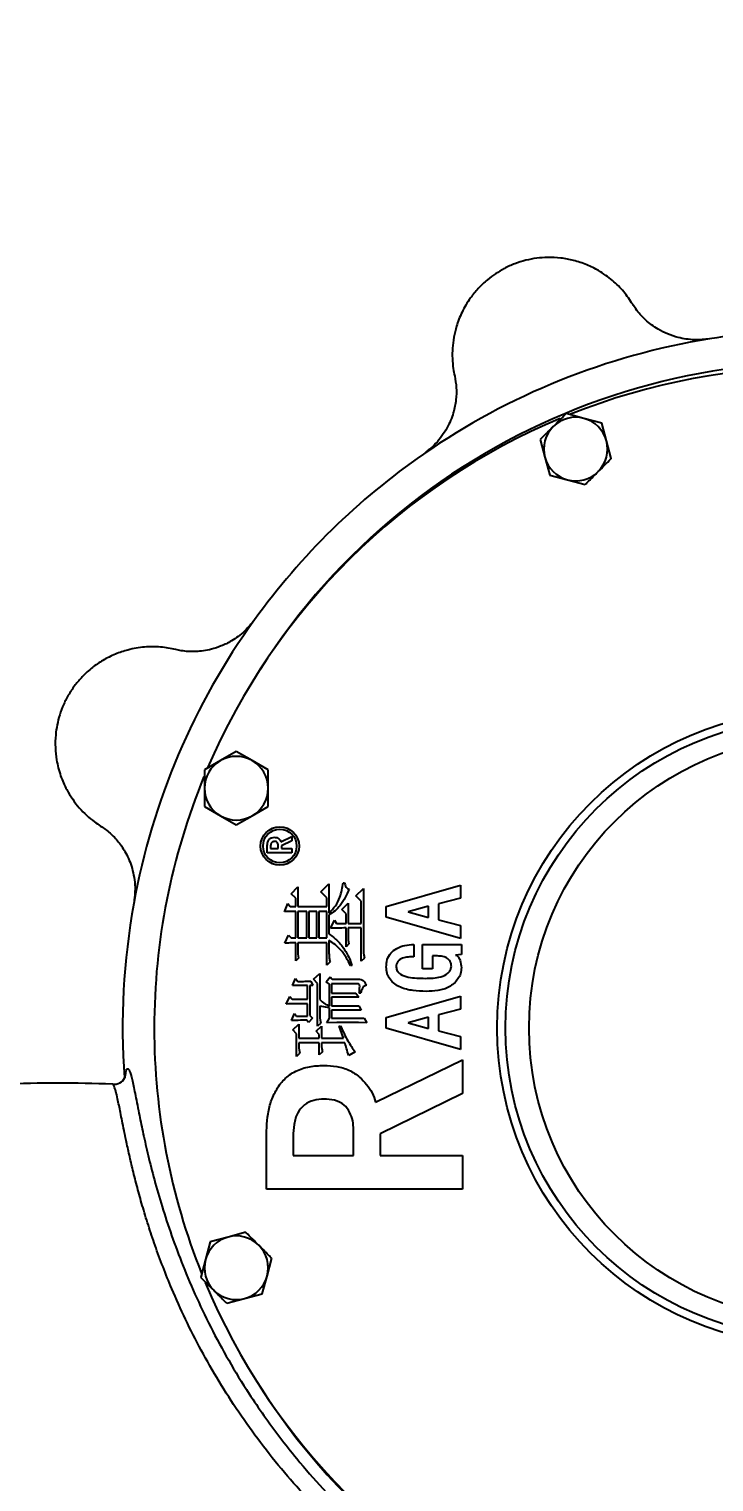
# Model space of a CAD drawing. Header units: millimetres. Extents: x 10469 to 13094, y 11322 to 13178.
# Drawn here: x 11859.8 to 11999.6, y 11945.1 to 12241.9 of the extents above; entities that cross this region are included whole.
import ezdxf

# ---------------------------------------------------------------- set-up
doc = ezdxf.new("R2010")
doc.units = ezdxf.units.MM
doc.layers.add('AM_5', color=3, linetype='Continuous', lineweight=25)
doc.styles.add('SLDTEXTSTYLE1', font='txt.shx', dxfattribs={"width": 0.7, "bigfont": 'gbcbig.shx'})
doc.dimstyles.new('SLDDIMSTYLE12$0', dxfattribs={"dimtxt": 12, "dimasz": 10, "dimexe": 0, "dimexo": 0.0625, "dimgap": 0.875, "dimtad": 1, "dimdec": 1, "dimlfac": 1.8, "dimrnd": 1e-09, "dimzin": 12, "dimdsep": 46, "dimtxsty": 'SLDTEXTSTYLE1', "dimcen": 0.09, "dimdle": 8.16, "dimclrd": 3, "dimclre": 3, "dimadec": 0, "dimazin": 3, "dimtfac": 1, "dimtdec": 1, "dimtofl": 0, "dimtmove": 0, "dimatfit": 3, "dimfxl": 0, "dimfrac": 2, "dimtolj": 1, "dimlwd": 5, "dimlwe": 5, "dimarcsym": 0})

# ---------------------------------------------------------------- blocks, each defined once
blk = doc.blocks.new('*D18')
at = {"layer": 'AM_5', "color": 3, "lineweight": 5, "transparency": 16777216}
blk.add_line((11504.41, 11949.88), (11504.41, 12265.94), dxfattribs=at)
at = {"layer": 'AM_5', "color": 3, "linetype": 'Continuous', "lineweight": 5, "transparency": 16777216}
for p, q in [((11514.41, 12265.94), (12011.52, 12265.94)), ((12021.52, 12037.88), (12021.52, 12265.94))]:
    blk.add_line(p, q, dxfattribs=at)
at = {"layer": 'AM_5', "color": 3, "transparency": 16777216}
for points in [[(11514.41, 12267.61), (11514.41, 12264.27), (11504.41, 12265.94)], [(12011.52, 12267.61), (12011.52, 12264.27), (12021.52, 12265.94)]]:
    blk.add_solid(points, dxfattribs=at)
at = {"layer": 'Defpoints', "color": 0, "transparency": 16777216}
for p in [(12021.52, 12265.94), (12021.52, 12037.82), (11504.41, 11949.82)]:
    blk.add_point(p, dxfattribs=at)
at = {"layer": 'AM_5', "color": 0, "transparency": 16777216, "insert": (11766.87, 12280.53), "char_height": 12, "width": 2.3333, "attachment_point": 5, "style": 'SLDTEXTSTYLE1'}
blk.add_mtext('\\A1;{\\H2.28571x;520}', dxfattribs=at)

msp = doc.modelspace()

# ---------------------------------------------------------------- linework, layer by layer
at = {"color": 7, "linetype": 'Continuous', "lineweight": 25}
for p, q in [((11973.053, 12162.353), (11969.429, 12163.324)), ((11976.678, 12161.381), (11973.053, 12162.353)), ((11977.65, 12157.756), (11976.678, 12161.381)), ((11964.121, 12158.017), (11965.093, 12154.392)), ((11978.621, 12154.131), (11977.65, 12157.756)), ((11965.093, 12154.392), (11966.064, 12150.767)), ((11966.064, 12150.767), (11969.689, 12149.796)), ((11969.689, 12149.796), (11973.314, 12148.824)), ((11902.098, 12094.307), (11898.848, 12092.43)), ((11905.348, 12092.43), (11902.098, 12094.307)), ((11898.848, 12092.43), (11895.598, 12090.554)), ((11908.598, 12090.554), (11905.348, 12092.43)), ((11895.598, 12083.048), (11898.848, 12081.172)), ((11905.348, 12081.172), (11908.598, 12083.048)), ((11898.848, 12081.172), (11902.098, 12079.295)), ((11902.098, 12079.295), (11905.348, 12081.172)), ((11911.211, 12075.836), (11913.431, 12076.916)), ((11913.431, 12076.053), (11911.326, 12075.03)), ((11913.431, 12076.916), (11913.431, 12076.053)), ((11908.431, 12073.611), (11908.431, 12075.101)), ((11913.431, 12073.611), (11908.431, 12073.611)), ((11909.108, 12074.959), (11909.108, 12074.47)), ((11909.108, 12074.47), (11910.649, 12074.47)), ((11910.649, 12074.47), (11910.649, 12075.129)), ((11911.326, 12075.03), (11911.326, 12074.47)), ((11911.326, 12074.47), (11913.431, 12074.47)), ((11913.431, 12074.47), (11913.431, 12073.611)), ((11919.358, 12065.619), (11921.02, 12067.28)), ((11921.02, 12067.28), (11921.02, 12061.357)), ((11923.909, 12067.497), (11924.198, 12067.497)), ((11913.312, 12065.258), (11914.684, 12066.63)), ((11914.251, 12064.318), (11913.312, 12065.258)), ((11914.251, 12062.657), (11914.251, 12064.318)), ((11914.684, 12066.63), (11914.684, 12062.657)), ((11920.586, 12064.391), (11919.358, 12065.619)), ((11920.586, 12062.657), (11920.586, 12064.391)), ((11926.523, 12064.824), (11928.04, 12066.341)), ((11927.607, 12063.741), (11926.523, 12064.824)), ((11928.04, 12066.341), (11928.04, 12053.844)), ((11932.703, 12062.644), (11947.873, 12066.975)), ((11947.873, 12064.354), (11943.353, 12063.159)), ((11947.873, 12066.975), (11947.873, 12064.354)), ((11911.944, 12061.573), (11912.643, 12063.235)), ((11912.643, 12063.235), (11913.132, 12062.657)), ((11913.132, 12062.657), (11914.251, 12062.657)), ((11914.251, 12056.228), (11914.251, 12061.646)), ((11914.684, 12062.657), (11920.586, 12062.657)), ((11916.477, 12061.646), (11914.684, 12061.646)), ((11914.684, 12061.646), (11914.684, 12056.228)), ((11916.477, 12056.228), (11916.477, 12061.646)), ((11918.531, 12061.646), (11916.91, 12061.646)), ((11916.91, 12061.646), (11916.91, 12056.228)), ((11918.531, 12056.228), (11918.531, 12061.646)), ((11920.586, 12061.646), (11918.965, 12061.646)), ((11918.965, 12061.646), (11918.965, 12056.228)), ((11920.586, 12056.228), (11920.586, 12061.646)), ((11923.658, 12062.007), (11924.958, 12063.307)), ((11924.525, 12061.14), (11923.658, 12062.007)), ((11924.525, 12059.189), (11924.525, 12061.14)), ((11924.958, 12063.307), (11924.958, 12059.189)), ((11927.607, 12059.189), (11927.607, 12063.741)), ((11932.703, 12060.436), (11932.703, 12062.644)), ((11941.318, 12062.686), (11937.156, 12061.539)), ((11937.156, 12061.539), (11941.318, 12060.404)), ((11941.318, 12060.404), (11941.318, 12062.686)), ((11943.353, 12063.159), (11943.353, 12059.921)), ((11921.02, 12060.923), (11921.02, 12057.022)), ((11921.346, 12058.178), (11922.141, 12059.84)), ((11922.141, 12059.84), (11922.574, 12059.189)), ((11922.574, 12059.189), (11924.525, 12059.189)), ((11924.525, 12054.422), (11924.525, 12058.25)), ((11924.958, 12059.189), (11927.607, 12059.189)), ((11927.607, 12058.25), (11924.958, 12058.25)), ((11924.958, 12058.25), (11924.958, 12055.794)), ((11927.607, 12051.46), (11927.607, 12058.25)), ((11947.873, 12056.118), (11932.703, 12060.436)), ((11943.353, 12059.921), (11947.873, 12058.726)), ((11947.873, 12058.726), (11947.873, 12056.118)), ((11912.017, 12055.144), (11912.784, 12056.806)), ((11912.784, 12056.806), (11913.274, 12056.228)), ((11913.274, 12056.228), (11914.251, 12056.228)), ((11914.251, 12051.532), (11914.251, 12055.216)), ((11914.684, 12056.228), (11916.477, 12056.228)), ((11920.586, 12055.216), (11914.684, 12055.216)), ((11914.684, 12055.216), (11914.684, 12052.905)), ((11916.91, 12056.228), (11918.531, 12056.228)), ((11918.965, 12056.228), (11920.586, 12056.228)), ((11920.586, 12050.665), (11920.586, 12055.216)), ((11921.02, 12055.722), (11921.02, 12053.049)), ((11924.958, 12055.794), (11925.103, 12055)), ((11914.684, 12052.905), (11914.829, 12052.11)), ((11925.103, 12055), (11924.525, 12054.422)), ((11938.318, 12054.872), (11938.318, 12052.377)), ((11940.124, 12049.904), (11940.124, 12054.872)), ((11940.124, 12054.872), (11948.044, 12054.872)), ((11942.889, 12052.548), (11942.158, 12052.548)), ((11942.158, 12052.548), (11942.158, 12049.904)), ((11948.044, 12052.844), (11946.849, 12052.696)), ((11948.044, 12054.872), (11948.044, 12052.844)), ((11914.829, 12052.11), (11914.251, 12051.532)), ((11921.236, 12051.315), (11920.586, 12050.665)), ((11925.715, 12050.593), (11925.426, 12050.521)), ((11928.257, 12052.11), (11927.607, 12051.46)), ((11942.158, 12049.904), (11940.124, 12049.904)), ((11913.542, 12046.475), (11914.192, 12047.92)), ((11916.648, 12046.475), (11913.542, 12046.475)), ((11914.192, 12047.92), (11914.697, 12047.342)), ((11916.648, 12043.73), (11916.648, 12046.475)), ((11917.081, 12046.475), (11917.081, 12040.407)), ((11917.731, 12046.475), (11917.081, 12046.475)), ((11917.298, 12047.415), (11917.731, 12046.475)), ((11917.836, 12047.776), (11919.136, 12048.932)), ((11918.703, 12046.909), (11917.836, 12047.776)), ((11918.703, 12038.168), (11918.703, 12046.909)), ((11919.136, 12048.932), (11919.136, 12043.658)), ((11920.45, 12047.27), (11921.244, 12048.281)), ((11921.1, 12046.764), (11920.45, 12047.27)), ((11921.1, 12042.286), (11921.1, 12046.764)), ((11921.244, 12048.281), (11921.675, 12047.776)), ((11926.855, 12046.837), (11921.533, 12046.837)), ((11921.533, 12046.837), (11921.533, 12044.958)), ((11921.675, 12047.776), (11926.927, 12047.776)), ((11912.287, 12042.719), (11913.015, 12044.236)), ((11913.015, 12044.236), (11913.523, 12043.73)), ((11913.523, 12043.73), (11916.648, 12043.73)), ((11921.533, 12044.958), (11926.518, 12044.958)), ((11927.096, 12044.092), (11921.533, 12044.092)), ((11921.533, 12044.092), (11921.533, 12042.358)), ((11926.518, 12044.958), (11927.096, 12044.092)), ((11927.502, 12044.958), (11927.213, 12044.958)), ((11932.703, 12039.979), (11947.873, 12044.309)), ((11947.873, 12044.309), (11947.873, 12041.688)), ((11913.397, 12039.324), (11913.975, 12040.769)), ((11913.975, 12040.769), (11914.408, 12040.263)), ((11916.648, 12040.263), (11916.648, 12042.791)), ((11917.081, 12040.407), (11917.659, 12039.829)), ((11921.1, 12041.924), (11919.136, 12042.286)), ((11919.136, 12042.286), (11919.136, 12040.552)), ((11921.1, 12039.829), (11921.1, 12041.924)), ((11921.533, 12042.358), (11927.096, 12042.358)), ((11927.601, 12041.491), (11921.533, 12041.491)), ((11921.533, 12041.491), (11921.533, 12039.829)), ((11927.096, 12042.358), (11927.601, 12041.491)), ((11947.873, 12041.688), (11943.353, 12040.494)), ((11943.353, 12040.494), (11943.353, 12037.255)), ((11913.627, 12037.446), (11914.855, 12038.601)), ((11914.422, 12036.651), (11913.627, 12037.446)), ((11914.408, 12040.263), (11916.648, 12040.263)), ((11914.855, 12038.601), (11914.855, 12035.712)), ((11916.865, 12038.963), (11916.503, 12039.396)), ((11917.659, 12039.829), (11916.865, 12038.963)), ((11918.395, 12037.157), (11919.479, 12038.168)), ((11919.353, 12038.818), (11918.703, 12038.168)), ((11919.479, 12038.168), (11919.479, 12035.712)), ((11920.594, 12038.89), (11921.1, 12039.829)), ((11922.612, 12038.963), (11920.594, 12038.89)), ((11921.533, 12039.829), (11928.222, 12039.829)), ((11927.072, 12038.963), (11922.612, 12038.963)), ((11923.091, 12038.168), (11923.379, 12038.24)), ((11923.957, 12035.712), (11923.091, 12038.168)), ((11928.725, 12038.89), (11927.072, 12038.963)), ((11928.222, 12039.829), (11928.725, 12038.89)), ((11932.703, 12037.77), (11932.703, 12039.979)), ((11947.873, 12033.452), (11932.703, 12037.77)), ((11941.318, 12040.02), (11937.156, 12038.873)), ((11937.156, 12038.873), (11941.318, 12037.738)), ((11941.318, 12037.738), (11941.318, 12040.02)), ((11914.422, 12032.028), (11914.422, 12036.651)), ((11914.855, 12035.712), (11919.045, 12035.712)), ((11919.045, 12034.773), (11914.855, 12034.773)), ((11914.855, 12034.773), (11914.855, 12034.412)), ((11919.045, 12036.506), (11918.395, 12037.157)), ((11919.045, 12035.712), (11919.045, 12036.506)), ((11919.045, 12032.317), (11919.045, 12034.773)), ((11919.479, 12035.712), (11923.957, 12035.712)), ((11924.246, 12034.773), (11919.479, 12034.773)), ((11919.479, 12034.773), (11919.479, 12034.701)), ((11943.353, 12037.255), (11947.873, 12036.06)), ((11947.873, 12036.06), (11947.873, 12033.452)), ((11915.072, 12032.678), (11914.422, 12032.028)), ((11919.695, 12032.967), (11919.045, 12032.317)), ((11926.341, 12032.967), (11925.041, 12032.172)), ((11930.547, 12022.667), (11948.302, 12031.313)), ((11948.302, 12031.313), (11948.302, 12024.41)), ((11948.302, 12024.41), (11931.466, 12016.219)), ((11908.302, 12004.869), (11908.302, 12016.794)), ((11926.048, 12011.746), (11926.048, 12017.018)), ((11913.719, 12015.652), (11913.719, 12011.746)), ((11931.466, 12016.219), (11931.466, 12011.746)), ((11913.719, 12011.746), (11926.048, 12011.746)), ((11931.466, 12011.746), (11948.302, 12011.746)), ((11948.302, 12011.746), (11948.302, 12004.869)), ((11948.302, 12004.869), (11908.302, 12004.869)), ((11904.041, 11996.084), (11900.416, 11995.113)), ((11896.791, 11994.141), (11895.819, 11990.516)), ((11900.416, 11995.113), (11896.791, 11994.141)), ((11895.819, 11990.516), (11894.848, 11986.891)), ((11908.377, 11987.152), (11909.348, 11990.777)), ((11907.405, 11983.527), (11908.377, 11987.152)), ((11900.155, 11981.584), (11903.78, 11982.555)), ((11903.78, 11982.555), (11907.405, 11983.527))]:
    msp.add_line(p, q, dxfattribs=at)
for centre, radius in [((12020.355, 12037.817), 65), ((12020.355, 12037.817), 63.318), ((12021.524, 12037.817), 59.677), ((11910.989, 12074.993), 3.931), ((11910.989, 12074.993), 3.435)]:
    msp.add_circle(centre, radius, dxfattribs=at)
for centre, radius, start, end in [((12021.524, 12037.817), 142.619, 79.72319, 99.21632), ((12021.524, 12037.817), 142.619, 99.21632, 124.72319), ((12021.524, 12037.817), 135.984, 75.70908, 147.39827), ((12020.355, 12037.817), 135, 67.67066, 111.75176), ((12020.355, 12037.817), 135, 112.71649, 156.82438), ((11971.371, 12156.074), 6.5, 75, 135), ((11971.371, 12156.074), 6.5, 15, 75), ((11971.371, 12156.074), 6.5, 135, 195), ((11971.371, 12156.074), 6.5, 315, 15), ((12021.524, 12037.817), 142.619, 124.72319, 144.21632), ((11971.371, 12156.074), 6.5, 195, 255), ((11971.371, 12156.074), 6.5, 255, 315), ((12021.524, 12037.817), 142.619, 144.21632, 169.72319), ((11902.098, 12086.801), 6.5, 120, 180), ((11902.098, 12086.801), 6.5, 60, 120), ((11902.098, 12086.801), 6.5, 0, 60), ((12020.355, 12037.817), 135, 157.638, 180), ((12021.524, 12037.817), 135.984, 212.60173, 21.68503), ((11902.098, 12086.801), 6.5, 180, 240), ((11902.098, 12086.801), 6.5, 300, 0), ((11902.098, 12086.801), 6.5, 240, 300), ((12021.524, 12037.817), 142.619, 169.72319, 184.08184), ((12020.355, 12037.817), 135, 180, 201.81807), ((11866.19, 11774.272), 252.291, 87.58259, 92.65925), ((11877.159, 12028.811), 2.494, 262.39523, 333.25086), ((11902.098, 11988.834), 6.5, 105, 165), ((11902.098, 11988.834), 6.5, 45, 105), ((11902.098, 11988.834), 6.5, 345, 45), ((11902.098, 11988.834), 6.5, 165, 225), ((11902.098, 11988.834), 6.5, 285, 345), ((12020.355, 12037.817), 135, 202.64746, 246.75913), ((11902.098, 11988.834), 6.5, 225, 285)]:
    msp.add_arc(centre, radius, start, end, dxfattribs=at)
for points, knots in [([(11983.007, 12185.656), (11982.43, 12186.519), (11981.276, 12188.247), (11978.943, 12190.566), (11976.38, 12192.403), (11973.683, 12193.757), (11971.113, 12194.63), (11968.404, 12195.146), (11965.854, 12195.285), (11963.416, 12195.1), (11961.17, 12194.678), (11958.933, 12193.969), (11956.848, 12193.032), (11954.984, 12191.918), (11953.154, 12190.553), (11951.409, 12188.885), (11949.605, 12186.655), (11948.081, 12184.047), (11946.75, 12180.584), (11946.076, 12176.673), (11946.208, 12173.333), (11946.573, 12171.507), (11946.674, 12171)], [0, 0, 0, 0, 0.0704817, 0.1411253, 0.2114397, 0.262002, 0.312511, 0.3555757, 0.3985696, 0.430653, 0.4627062, 0.4949602, 0.5272108, 0.5564321, 0.5856728, 0.6253972, 0.6651816, 0.7232176, 0.7813627, 0.8729283, 0.9646568, 1, 1, 1, 1]), ([(11998.682, 12178.595), (11997.665, 12178.488), (11996.022, 12178.316), (11993.9, 12178.53), (11992, 12178.906), (11990.055, 12179.57), (11987.745, 12180.74), (11985.512, 12182.428), (11983.932, 12184.214), (11983.213, 12185.335), (11983.007, 12185.656)], [0, 0, 0, 0, 0.1281278, 0.2070687, 0.2861351, 0.404738, 0.5235866, 0.7217864, 0.9203618, 1, 1, 1, 1]), ([(11946.674, 12171), (11946.813, 12170.224), (11947.09, 12168.67), (11947.016, 12166.148), (11946.473, 12163.388), (11945.465, 12160.879), (11944.121, 12158.758), (11942.626, 12156.886), (11941.167, 12155.733), (11940.287, 12155.038)], [0, 0, 0, 0, 0.1638594, 0.3281213, 0.4914407, 0.6743603, 0.7670388, 0.8595026, 1, 1, 1, 1]), ([(11969.429, 12163.324), (11969.405, 12163.3), (11968.53, 12162.426), (11967.641, 12161.536), (11966.775, 12160.67)], [0, 0, 0, 0, 0.0269953, 1, 1, 1, 1]), ([(11966.775, 12160.67), (11966.11, 12160.005), (11965.22, 12159.115), (11964.343, 12158.238), (11964.121, 12158.017)], [0, 0, 0, 0, 0.74693332, 1, 1, 1, 1]), ([(11975.967, 12151.478), (11976.833, 12152.344), (11977.723, 12153.233), (11978.597, 12154.108), (11978.621, 12154.131)], [0, 0, 0, 0, 0.9730048, 1, 1, 1, 1]), ([(11973.314, 12148.824), (11973.536, 12149.046), (11974.412, 12149.923), (11975.302, 12150.813), (11975.967, 12151.478)], [0, 0, 0, 0, 0.2530667, 1, 1, 1, 1]), ([(11905.828, 12121.21), (11905.184, 12120.416), (11904.144, 12119.132), (11902.492, 12117.783), (11900.882, 12116.705), (11899.038, 12115.799), (11896.577, 12114.993), (11893.805, 12114.608), (11891.424, 12114.753), (11890.123, 12115.038), (11889.75, 12115.119)], [0, 0, 0, 0, 0.1281278, 0.2070687, 0.2861351, 0.404738, 0.5235866, 0.7217864, 0.9203618, 1, 1, 1, 1]), ([(11889.75, 12115.119), (11888.732, 12115.322), (11886.695, 12115.727), (11883.406, 12115.718), (11880.294, 12115.204), (11877.43, 12114.255), (11874.995, 12113.054), (11872.715, 12111.504), (11870.813, 12109.799), (11869.22, 12107.945), (11867.93, 12106.058), (11866.85, 12103.975), (11866.038, 12101.838), (11865.508, 12099.732), (11865.179, 12097.473), (11865.124, 12095.06), (11865.425, 12092.207), (11866.192, 12089.285), (11867.7, 12085.896), (11869.989, 12082.654), (11872.444, 12080.385), (11873.993, 12079.352), (11874.423, 12079.065)], [0, 0, 0, 0, 0.0704817, 0.1411253, 0.2114397, 0.262002, 0.312511, 0.3555757, 0.3985696, 0.430653, 0.4627062, 0.4949602, 0.5272108, 0.5564321, 0.5856728, 0.6253972, 0.6651816, 0.7232176, 0.7813627, 0.8729283, 0.9646568, 1, 1, 1, 1]), ([(11895.598, 12090.554), (11895.598, 12090.52), (11895.598, 12089.283), (11895.598, 12088.025), (11895.598, 12086.801)], [0, 0, 0, 0, 0.0269953, 1, 1, 1, 1]), ([(11908.598, 12086.801), (11908.598, 12088.025), (11908.598, 12089.283), (11908.598, 12090.52), (11908.598, 12090.554)], [0, 0, 0, 0, 0.97300478, 1, 1, 1, 1]), ([(11895.598, 12086.801), (11895.598, 12085.861), (11895.598, 12084.601), (11895.598, 12083.362), (11895.598, 12083.048)], [0, 0, 0, 0, 0.7469333, 1, 1, 1, 1]), ([(11908.598, 12083.048), (11908.598, 12083.362), (11908.598, 12084.601), (11908.598, 12085.861), (11908.598, 12086.801)], [0, 0, 0, 0, 0.2530667, 1, 1, 1, 1]), ([(11874.423, 12079.065), (11875.07, 12078.614), (11876.365, 12077.711), (11878.096, 12075.876), (11879.663, 12073.54), (11880.725, 12071.053), (11881.274, 12068.603), (11881.541, 12066.222), (11881.324, 12064.375), (11881.194, 12063.261)], [0, 0, 0, 0, 0.1638594, 0.3281213, 0.4914407, 0.6743603, 0.7670388, 0.8595026, 1, 1, 1, 1]), ([(11908.431, 12075.101), (11908.446, 12075.337), (11908.477, 12075.808), (11908.796, 12076.414), (11909.334, 12076.742), (11909.706, 12076.764), (11909.892, 12076.775)], [0, 0, 0, 0, 0.2807585, 0.5601549, 0.7794399, 1, 1, 1, 1]), ([(11909.892, 12076.775), (11910.057, 12076.765), (11910.385, 12076.746), (11910.789, 12076.511), (11911.078, 12076.199), (11911.167, 12075.956), (11911.211, 12075.836)], [0, 0, 0, 0, 0.2803151, 0.5594507, 0.780022, 1, 1, 1, 1]), ([(11909.892, 12075.914), (11909.804, 12075.908), (11909.628, 12075.898), (11909.384, 12075.779), (11909.13, 12075.477), (11909.117, 12075.172), (11909.108, 12074.959)], [0, 0, 0, 0, 0.1874919, 0.3742932, 0.5609864, 1, 1, 1, 1]), ([(11910.649, 12075.129), (11910.639, 12075.245), (11910.618, 12075.476), (11910.447, 12075.771), (11910.165, 12075.901), (11909.984, 12075.909), (11909.892, 12075.914)], [0, 0, 0, 0, 0.2805191, 0.5597554, 0.7792183, 1, 1, 1, 1]), ([(11921.02, 12061.357), (11921.488, 12061.811), (11922.424, 12062.719), (11923.453, 12064.842), (11923.736, 12066.49), (11923.909, 12067.497)], [0, 0, 0, 0, 0.2800467, 0.5599854, 1, 1, 1, 1]), ([(11924.198, 12067.497), (11924.274, 12067.184), (11924.38, 12066.747), (11924.778, 12066.315), (11925.018, 12066.236), (11925.137, 12066.197)], [0, 0, 0, 0, 0.55956435, 0.78005034, 1, 1, 1, 1]), ([(11925.137, 12066.197), (11924.889, 12065.608), (11924.392, 12064.43), (11923.418, 12062.936), (11922.31, 12061.705), (11921.45, 12061.184), (11921.02, 12060.923)], [0, 0, 0, 0, 0.2802334, 0.5603462, 0.7802785, 1, 1, 1, 1]), ([(11914.251, 12061.646), (11913.82, 12061.643), (11913.05, 12061.637), (11912.282, 12061.593), (11911.944, 12061.573)], [0, 0, 0, 0, 0.5600064, 1, 1, 1, 1]), ([(11924.525, 12058.25), (11923.931, 12058.248), (11922.871, 12058.243), (11921.812, 12058.198), (11921.346, 12058.178)], [0, 0, 0, 0, 0.5600049, 1, 1, 1, 1]), ([(11914.251, 12055.216), (11913.833, 12055.212), (11913.088, 12055.205), (11912.344, 12055.163), (11912.017, 12055.144)], [0, 0, 0, 0, 0.5599859, 1, 1, 1, 1]), ([(11921.02, 12057.022), (11921.637, 12056.577), (11922.872, 12055.687), (11924.151, 12053.978), (11925.119, 12052.282), (11925.516, 12051.156), (11925.715, 12050.593)], [0, 0, 0, 0, 0.2797651, 0.559635, 0.7798429, 1, 1, 1, 1]), ([(11925.426, 12050.521), (11925.138, 12051.101), (11924.563, 12052.262), (11923.489, 12053.718), (11922.312, 12054.907), (11921.45, 12055.451), (11921.02, 12055.722)], [0, 0, 0, 0, 0.28018043, 0.56014278, 0.7802496, 1, 1, 1, 1]), ([(11921.02, 12053.049), (11921.029, 12052.721), (11921.045, 12052.136), (11921.178, 12051.566), (11921.236, 12051.315)], [0, 0, 0, 0, 0.5599513, 1, 1, 1, 1]), ([(11928.04, 12053.844), (11928.049, 12053.516), (11928.065, 12052.931), (11928.198, 12052.361), (11928.257, 12052.11)], [0, 0, 0, 0, 0.55995133, 1, 1, 1, 1]), ([(11932.703, 12050.281), (11932.737, 12050.793), (11932.807, 12051.814), (11933.576, 12053.195), (11934.883, 12054.188), (11936.514, 12054.787), (11937.716, 12054.844), (11938.318, 12054.872)], [0, 0, 0, 0, 0.1867586, 0.3729226, 0.5594709, 0.7795025, 1, 1, 1, 1]), ([(11938.318, 12052.377), (11937.928, 12052.367), (11937.15, 12052.347), (11936.181, 12052.163), (11935.482, 12051.805), (11935.052, 12051.399), (11934.776, 12050.867), (11934.748, 12050.477), (11934.734, 12050.281)], [0, 0, 0, 0, 0.2504694, 0.5004704, 0.6255057, 0.7504214, 0.8751012, 1, 1, 1, 1]), ([(11946.012, 12050.365), (11945.97, 12050.729), (11945.905, 12051.277), (11945.438, 12051.842), (11944.857, 12052.272), (11943.965, 12052.509), (11943.248, 12052.535), (11942.889, 12052.548)], [0, 0, 0, 0, 0.2484522, 0.3736486, 0.4989325, 0.7490564, 1, 1, 1, 1]), ([(11946.849, 12052.696), (11946.914, 12052.697), (11947.044, 12052.699), (11947.261, 12052.549), (11947.541, 12052.202), (11947.925, 12051.384), (11947.996, 12050.62), (11948.044, 12050.111)], [0, 0, 0, 0, 0.0622525, 0.1247705, 0.2498639, 0.5004423, 1, 1, 1, 1]), ([(11940.842, 12045.297), (11939.95, 12045.324), (11938.169, 12045.378), (11935.968, 12045.903), (11934.406, 12046.786), (11933.435, 12047.724), (11932.799, 12048.939), (11932.735, 12049.834), (11932.703, 12050.281)], [0, 0, 0, 0, 0.2504027, 0.5002943, 0.6253666, 0.7502877, 0.8750808, 1, 1, 1, 1]), ([(11934.734, 12050.281), (11934.784, 12049.991), (11934.885, 12049.408), (11935.806, 12048.616), (11937.76, 12047.995), (11939.505, 12047.976), (11940.671, 12047.963)], [0, 0, 0, 0, 0.1239553, 0.2488066, 0.4983555, 1, 1, 1, 1]), ([(11940.671, 12047.963), (11941.204, 12047.974), (11942.269, 12047.996), (11943.867, 12048.192), (11945.082, 12048.789), (11945.848, 12049.573), (11945.958, 12050.102), (11946.012, 12050.365)], [0, 0, 0, 0, 0.2511391, 0.5020492, 0.7508155, 0.8760001, 1, 1, 1, 1]), ([(11948.044, 12050.111), (11948.009, 12049.706), (11947.938, 12048.898), (11947.168, 12047.455), (11945.625, 12046.063), (11943.255, 12045.382), (11941.647, 12045.326), (11940.842, 12045.297)], [0, 0, 0, 0, 0.1250911, 0.2501912, 0.4992688, 0.7492411, 1, 1, 1, 1]), ([(11914.697, 12047.342), (11915.183, 12047.342), (11916.051, 12047.343), (11916.917, 12047.393), (11917.298, 12047.415)], [0, 0, 0, 0, 0.5600301, 1, 1, 1, 1]), ([(11927.213, 12044.958), (11927.227, 12045.313), (11927.248, 12045.844), (11927.32, 12046.437), (11927.223, 12046.693), (11927.085, 12046.819), (11926.947, 12046.829), (11926.855, 12046.837)], [0, 0, 0, 0, 0.5004533, 0.7502288, 0.8130544, 0.8755102, 1, 1, 1, 1]), ([(11926.927, 12047.776), (11927.143, 12047.772), (11927.575, 12047.765), (11928.286, 12047.381), (11928.514, 12046.864), (11928.653, 12046.548)], [0, 0, 0, 0, 0.2811061, 0.5611061, 1, 1, 1, 1]), ([(11928.653, 12046.548), (11928.466, 12046.482), (11928.092, 12046.35), (11927.695, 12045.739), (11927.576, 12045.255), (11927.502, 12044.958)], [0, 0, 0, 0, 0.2783697, 0.5585894, 1, 1, 1, 1]), ([(11919.136, 12043.658), (11919.464, 12043.347), (11920.052, 12042.79), (11920.779, 12042.44), (11921.1, 12042.286)], [0, 0, 0, 0, 0.5590985, 1, 1, 1, 1]), ([(11916.648, 12042.791), (11915.834, 12042.791), (11914.379, 12042.79), (11912.926, 12042.741), (11912.287, 12042.719)], [0, 0, 0, 0, 0.5600095, 1, 1, 1, 1]), ([(11919.136, 12040.552), (11919.145, 12040.224), (11919.161, 12039.639), (11919.294, 12039.069), (11919.353, 12038.818)], [0, 0, 0, 0, 0.5599513, 1, 1, 1, 1]), ([(11916.503, 12039.396), (11915.923, 12039.395), (11914.887, 12039.392), (11913.852, 12039.345), (11913.397, 12039.324)], [0, 0, 0, 0, 0.5600083, 1, 1, 1, 1]), ([(11923.379, 12038.24), (11923.852, 12037.208), (11924.694, 12035.367), (11925.839, 12033.699), (11926.341, 12032.967)], [0, 0, 0, 0, 0.56088301, 1, 1, 1, 1]), ([(11914.855, 12034.412), (11914.864, 12034.084), (11914.88, 12033.498), (11915.013, 12032.929), (11915.072, 12032.678)], [0, 0, 0, 0, 0.55995133, 1, 1, 1, 1]), ([(11919.479, 12034.701), (11919.488, 12034.373), (11919.504, 12033.787), (11919.637, 12033.218), (11919.695, 12032.967)], [0, 0, 0, 0, 0.5599513, 1, 1, 1, 1]), ([(11925.041, 12032.172), (11924.901, 12032.66), (11924.651, 12033.532), (11924.37, 12034.394), (11924.246, 12034.773)], [0, 0, 0, 0, 0.559991, 1, 1, 1, 1]), ([(11879.419, 12027.618), (11879.466, 12028.051), (11879.588, 12029.187), (11879.901, 12029.677), (11880.31, 12029.219), (11880.8, 12027.51), (11881.404, 12024.631), (11882.125, 12020.927), (11882.979, 12016.767), (11883.949, 12012.419), (11885.169, 12007.524), (11886.697, 12002.107), (11888.575, 11996.261), (11890.86, 11990.025), (11893.59, 11983.491), (11896.795, 11976.754), (11900.484, 11969.921), (11904.181, 11963.869), (11907.719, 11958.634), (11910.958, 11954.205), (11914.933, 11949.18), (11919.771, 11943.625), (11925.492, 11937.764), (11931.535, 11932.236), (11937.748, 11927.161), (11944.183, 11922.475), (11950.673, 11918.268), (11957.283, 11914.467), (11964.603, 11910.747), (11972.707, 11907.226), (11981.498, 11904.032), (11987.266, 11902.438), (11990.154, 11901.64)], [0, 0, 0, 0, 0.0260755, 0.068472, 0.110802, 0.1531098, 0.1954668, 0.2377341, 0.2695275, 0.3011026, 0.332991, 0.3646388, 0.3963559, 0.4278961, 0.4596743, 0.4914516, 0.523018, 0.5548504, 0.5758832, 0.5971224, 0.6186428, 0.6500297, 0.6821661, 0.7136009, 0.745887, 0.7773261, 0.8096086, 0.8409322, 0.8729902, 0.9148954, 0.957384, 1, 1, 1, 1]), ([(11908.302, 12016.794), (11908.334, 12017.738), (11908.397, 12019.625), (11908.986, 12022.41), (11910.087, 12025.029), (11911.757, 12027.407), (11914.166, 12029.143), (11917.029, 12030.051), (11919.006, 12030.137), (11919.995, 12030.179)], [0, 0, 0, 0, 0.1401753, 0.280303, 0.420371, 0.5603153, 0.706657, 0.85322, 1, 1, 1, 1]), ([(11919.995, 12030.179), (11920.866, 12030.14), (11922.606, 12030.061), (11925.141, 12029.31), (11927.186, 12027.95), (11928.724, 12026.323), (11929.937, 12024.637), (11930.344, 12023.323), (11930.547, 12022.667)], [0, 0, 0, 0, 0.1867439, 0.3732657, 0.5596165, 0.7064652, 0.8533715, 1, 1, 1, 1]), ([(11928.162, 11930.677), (11926.236, 11932.382), (11922.411, 11935.768), (11916.994, 11941.259), (11911.842, 11947.027), (11907.017, 11953.065), (11902.557, 11959.299), (11898.511, 11965.625), (11894.884, 11971.994), (11891.665, 11978.356), (11889.118, 11984.045), (11887.099, 11989.067), (11885.511, 11993.4), (11884.109, 11997.603), (11882.909, 12001.557), (11881.869, 12005.316), (11880.996, 12008.757), (11880.245, 12011.972), (11879.659, 12014.655), (11879.183, 12016.949), (11878.8, 12018.85), (11878.46, 12020.555), (11878.155, 12022.065), (11877.833, 12023.583), (11877.497, 12025), (11877.159, 12025.992), (11876.936, 12026.435), (11876.837, 12026.322), (11876.831, 12026.314)], [0, 0, 0, 0, 0.0480954, 0.0954717, 0.1424738, 0.1905592, 0.2379894, 0.2849148, 0.3322397, 0.3795362, 0.4272326, 0.4621107, 0.4977858, 0.5328379, 0.5690464, 0.6037861, 0.6400248, 0.6744622, 0.710758, 0.7382559, 0.7672237, 0.7957038, 0.8238511, 0.8536795, 0.8978242, 0.9453463, 0.9962478, 1, 1, 1, 1]), ([(11919.995, 12023.294), (11919.289, 12023.251), (11917.879, 12023.165), (11915.929, 12022.214), (11914.447, 12020.464), (11913.804, 12018.138), (11913.748, 12016.482), (11913.719, 12015.652)], [0, 0, 0, 0, 0.1869219, 0.3731554, 0.5592811, 0.7792936, 1, 1, 1, 1]), ([(11926.048, 12017.018), (11926.015, 12017.639), (11925.95, 12018.881), (11925.289, 12020.634), (11924.157, 12022.294), (11922.176, 12023.185), (11920.724, 12023.257), (11919.995, 12023.294)], [0, 0, 0, 0, 0.18718889, 0.37425564, 0.56073518, 0.77970971, 1, 1, 1, 1]), ([(11906.694, 11993.43), (11905.829, 11994.296), (11904.939, 11995.186), (11904.064, 11996.06), (11904.041, 11996.084)], [0, 0, 0, 0, 0.9730048, 1, 1, 1, 1]), ([(11909.348, 11990.777), (11909.126, 11990.998), (11908.249, 11991.875), (11907.359, 11992.765), (11906.694, 11993.43)], [0, 0, 0, 0, 0.2530667, 1, 1, 1, 1]), ([(11894.848, 11986.891), (11894.872, 11986.868), (11895.746, 11985.993), (11896.636, 11985.104), (11897.502, 11984.238)], [0, 0, 0, 0, 0.0269953, 1, 1, 1, 1]), ([(11897.502, 11984.238), (11898.167, 11983.573), (11899.057, 11982.683), (11899.934, 11981.806), (11900.155, 11981.584)], [0, 0, 0, 0, 0.7469333, 1, 1, 1, 1])]:
    msp.add_open_spline(points, degree=3, knots=knots, dxfattribs=at)

# ---------------------------------------------------------------- dimensions: what is measured, and where the dimension line sits
at = {"layer": 'AM_5'}
dim = msp.add_linear_dim(base=(12021.524, 12265.941), p1=(11504.407, 11949.817), p2=(12021.524, 12037.817), text='{\\H2.28571x;520}', dimstyle='SLDDIMSTYLE12$0', override={"dimlfac": 1}, dxfattribs=at)
dim.commit()
dim.dimension.update_dxf_attribs({"geometry": '*D18', "text_midpoint": (11766.869, 12265.941), "dimtype": 160})

doc.saveas('drawing.dxf')
